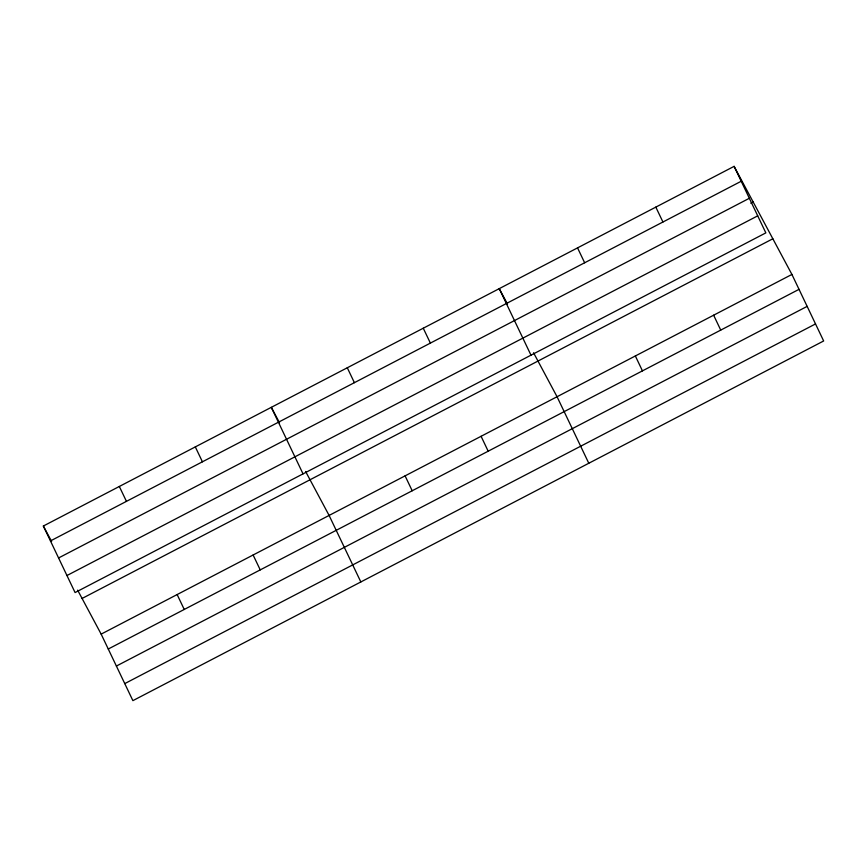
<?xml version="1.0" encoding="UTF-8"?>
<svg xmlns="http://www.w3.org/2000/svg" width="867" height="867" viewBox="0 0 867 867"><rect width="100%" height="100%" fill="white"/><g stroke="black" fill="none" stroke-linecap="round" stroke-linejoin="round"><path stroke-width="1.3" d="M734.111 166.356L765.843 232.876L75.082 592.562L43.35 526.031L734.111 166.356L791.918 274.438L823.65 340.969L132.889 700.644L101.157 634.124L77.64 590.156M50.459 540.932L741.22 181.246M58.577 557.969L749.348 198.283M750.822 203.257L753.195 202.022M66.954 575.525L757.715 215.84M82.083 598.458L772.844 238.772M101.157 634.124L791.918 274.438M108.256 649.025L799.027 289.34M116.384 666.062L807.155 306.376M124.761 683.608L815.522 323.933M507.52 304.1L499.251 288.646L530.983 355.167M533.541 352.761L557.058 396.739L588.791 463.26M279.564 422.793L271.306 407.338L303.027 473.859M305.596 471.464L329.102 515.432L360.835 581.952M43.35 526.031L51.619 541.496M713.639 315.209L720.737 330.099M655.831 207.115L662.93 222.017M635.348 355.969L642.447 370.87M577.541 247.875L584.651 262.777M481.077 436.296L488.186 451.198M423.269 328.214L430.379 343.104M405.095 475.864L412.193 490.765M347.288 367.771L354.397 382.672M253.121 554.999L260.23 569.89M195.313 446.906L202.423 461.797M177.139 594.556L184.248 609.458M119.332 486.474L126.441 501.364"/></g></svg>
